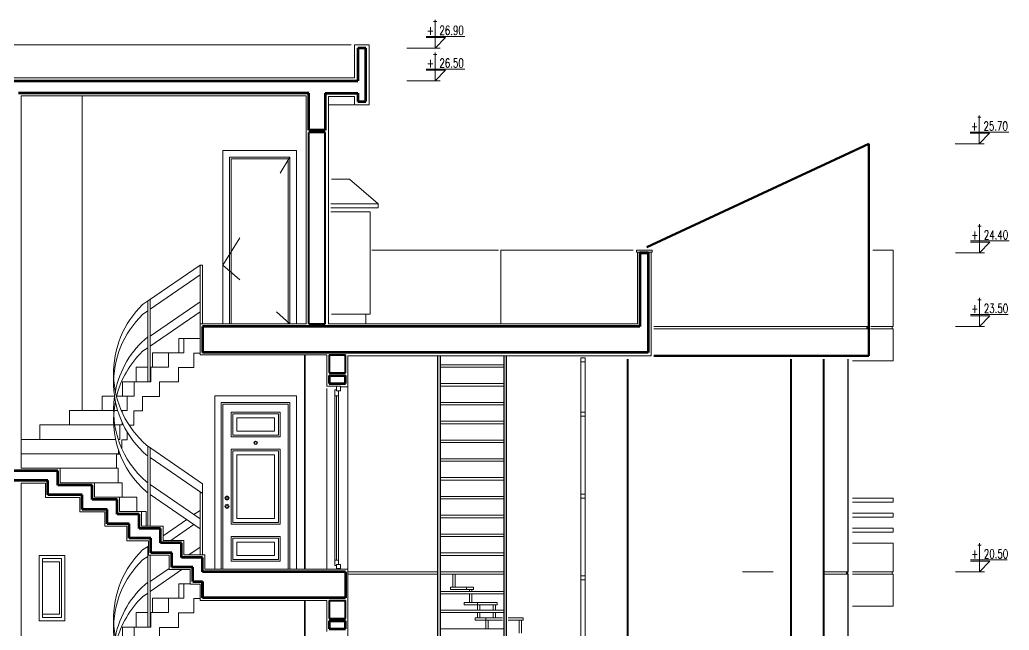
# Model space of a CAD drawing. Header units: millimetres. Extents: x 2016.56 to 2021.8, y 13721.83 to 13722.48.
# Drawn here: x 2019.0419 to 2019.2839, y 13722.3306 to 13722.4799 of the extents above; entities that cross this region are included whole.
import ezdxf

# ---------------------------------------------------------------- set-up
doc = ezdxf.new("R2010")
doc.units = ezdxf.units.MM
doc.linetypes.add('ACAD_ISO07W100', pattern=[3, 0, -3])
doc.layers.get('0').update_dxf_attribs({"lineweight": 20})
for name, color, linetype, lineweight in [('0.3', 150, 'Continuous', 30), ('0.5', 200, 'Continuous', 50), ('DUVAR', 4, 'Continuous', 40), ('kolon', 5, 'Continuous', 60), ('PENCERE', 3, 'Continuous', 13), ('SIVA', 7, 'Continuous', 20), ('TEXT', 7, 'Continuous', 20)]:
    doc.layers.add(name, color=color, linetype=linetype, lineweight=lineweight)
doc.styles.get("Standard").update_dxf_attribs({"font": 'txt.shx', "width": 0.7, "height": 11})

msp = doc.modelspace()

# ---------------------------------------------------------------- linework, layer by layer
for p, q in [((2019.029971023997, 13722.47373762157), (2019.122909729918, 13722.47373762157)), ((2019.057144089811, 13722.38434988593), (2019.057144089811, 13722.46133762157)), ((2019.123611023997, 13722.45913762157), (2019.117531023997, 13722.45913762157)), ((2019.091571023997, 13722.40553762157), (2019.091571023997, 13722.44793762157)), ((2019.091571023997, 13722.44793762157), (2019.109571023997, 13722.44793762157)), ((2019.093171023997, 13722.40553762157), (2019.093171023997, 13722.44633762157)), ((2019.093171023997, 13722.44633762157), (2019.107971023997, 13722.44633762157)), ((2019.107971023997, 13722.44633762157), (2019.107971023997, 13722.40553762157)), ((2019.109571023997, 13722.44793762157), (2019.109571023997, 13722.40553762157)), ((2019.118171023998, 13722.44093762157), (2019.122571023997, 13722.44093762157)), ((2019.129571023997, 13722.43493762157), (2019.122571023997, 13722.44093762157)), ((2019.117971023998, 13722.43493762157), (2019.129571023997, 13722.43493762157)), ((2019.129571023997, 13722.43393762157), (2019.117971023998, 13722.43393762157)), ((2019.129571023997, 13722.43393762157), (2019.129571023997, 13722.43493762157)), ((2019.127571023997, 13722.43293762157), (2019.117971023998, 13722.43293762157)), ((2019.127571023997, 13722.43293762157), (2019.127571023997, 13722.40793762157)), ((2019.128029106003, 13722.42353762157), (2019.158960825885, 13722.42353762157)), ((2019.159571023997, 13722.42353762157), (2019.191971023997, 13722.42353762157)), ((2019.159571023997, 13722.42353762157), (2019.159571023997, 13722.40553762157)), ((2019.255571023997, 13722.40493762157), (2019.255571023997, 13722.42353762157)), ((2019.127571023997, 13722.40793762157), (2019.118171023998, 13722.40793762157)), ((2019.126571023997, 13722.40793762157), (2019.126571023997, 13722.40553762157)), ((2019.196371023997, 13722.39773762157), (2019.196371023997, 13722.40887684665)), ((2019.111971023998, 13722.40553762157), (2019.085971023997, 13722.40553762157)), ((2019.085971023997, 13722.40553762157), (2019.085971023997, 13722.39793762157)), ((2019.192971023997, 13722.40553762157), (2019.117371023998, 13722.40553762157)), ((2019.196971023998, 13722.40493762157), (2019.249571023998, 13722.40493762157)), ((2019.196971023998, 13722.40433762157), (2019.249571023998, 13722.40433762157)), ((2019.255571023997, 13722.39653762157), (2019.255571023997, 13722.40433762157)), ((2019.116971023997, 13722.39793762157), (2019.085971023997, 13722.39793762157)), ((2019.144771023997, 13722.39553762157), (2019.160371023997, 13722.39553762157)), ((2019.179171023997, 13722.39727860414), (2019.180171023997, 13722.39727860414)), ((2019.179171023997, 13722.39727860414), (2019.179171023997, 13722.04553762157)), ((2019.179171023997, 13722.39627860414), (2019.180171023997, 13722.39627860414)), ((2019.180171023997, 13722.39727860414), (2019.180171023997, 13722.04553762157)), ((2019.144771023997, 13722.39493762157), (2019.160371023997, 13722.39493762157)), ((2019.144771023997, 13722.39093762157), (2019.160371023997, 13722.39093762157)), ((2019.144771023997, 13722.39033762157), (2019.160371023997, 13722.39033762157)), ((2019.089571023997, 13722.34553762157), (2019.089571023997, 13722.38793762157)), ((2019.089571023997, 13722.38793762157), (2019.109571023997, 13722.38793762157)), ((2019.109571023997, 13722.38793762157), (2019.109571023997, 13722.34553762157)), ((2019.091171023998, 13722.34553762157), (2019.091171023998, 13722.38633762157)), ((2019.091171023998, 13722.38633762157), (2019.107971023997, 13722.38633762157)), ((2019.107971023997, 13722.38633762157), (2019.107971023997, 13722.34553762157)), ((2019.144771023997, 13722.38633762157), (2019.160371023997, 13722.38633762157)), ((2019.144771023997, 13722.38573762157), (2019.160371023997, 13722.38573762157)), ((2019.179171023997, 13722.38393762157), (2019.180171023997, 13722.38393762157)), ((2019.144771023997, 13722.38173762157), (2019.160371023997, 13722.38173762157)), ((2019.144771023997, 13722.38113762157), (2019.160371023997, 13722.38113762157)), ((2019.179171023997, 13722.38293762157), (2019.180171023997, 13722.38293762157)), ((2019.144771023997, 13722.37713762157), (2019.160371023997, 13722.37713762157)), ((2019.144771023997, 13722.37653762157), (2019.160371023997, 13722.37653762157)), ((2019.144771023997, 13722.37253762157), (2019.160371023997, 13722.37253762157)), ((2019.144771023997, 13722.37193762157), (2019.160371023997, 13722.37193762157)), ((2019.144771023997, 13722.36793762157), (2019.160371023997, 13722.36793762157)), ((2019.144771023997, 13722.36733762157), (2019.160371023997, 13722.36733762157)), ((2019.179171023997, 13722.36393762157), (2019.180171023997, 13722.36393762157)), ((2019.144771023997, 13722.36333762157), (2019.160371023997, 13722.36333762157)), ((2019.144771023997, 13722.36273762157), (2019.160371023997, 13722.36273762157)), ((2019.179171023997, 13722.36293762157), (2019.180171023997, 13722.36293762157)), ((2019.144771023997, 13722.35873762157), (2019.160371023997, 13722.35873762157)), ((2019.144771023997, 13722.35813762157), (2019.160371023997, 13722.35813762157)), ((2019.144771023997, 13722.35413762157), (2019.160371023997, 13722.35413762157)), ((2019.144771023997, 13722.35353762157), (2019.160371023997, 13722.35353762157)), ((2019.144771023997, 13722.34953762157), (2019.160371023997, 13722.34953762157)), ((2019.046647185249, 13722.34893762157), (2019.046647185249, 13722.33293762157)), ((2019.046647185249, 13722.34893762157), (2019.052869724923, 13722.34893762157)), ((2019.047447185249, 13722.34813762157), (2019.047447185249, 13722.33373762157)), ((2019.047447185249, 13722.34813762157), (2019.052069724923, 13722.34813762157)), ((2019.051551447511, 13722.34733762157), (2019.047447185249, 13722.34733762157)), ((2019.051551447511, 13722.34733762157), (2019.051551447511, 13722.33453762157)), ((2019.052069724923, 13722.34813762157), (2019.052069724923, 13722.33373762157)), ((2019.052869724923, 13722.34893762157), (2019.052869724923, 13722.33293762157)), ((2019.144771023997, 13722.34893762157), (2019.160371023997, 13722.34893762157)), ((2019.122171023997, 13722.34553762157), (2019.087171023997, 13722.34553762157)), ((2019.122171023997, 13722.34493762157), (2019.144171023997, 13722.34493762157)), ((2019.122171023997, 13722.34493762157), (2019.144171023997, 13722.34493762157)), ((2019.122171023997, 13722.34433762157), (2019.144171023997, 13722.34433762157)), ((2019.122171023997, 13722.34433762157), (2019.144171023997, 13722.34433762157)), ((2019.144771023997, 13722.34493762157), (2019.160371023997, 13722.34493762157)), ((2019.144771023997, 13722.34493762157), (2019.160371023997, 13722.34493762157)), ((2019.144771023997, 13722.34433762157), (2019.160371023997, 13722.34433762157)), ((2019.144771023997, 13722.34433762157), (2019.160371023997, 13722.34433762157)), ((2019.147814681598, 13722.34433762157), (2019.147814681598, 13722.34118762157)), ((2019.148414681597, 13722.34433762157), (2019.148414681597, 13722.34118762157)), ((2019.085971023997, 13722.33793762157), (2019.085971023997, 13722.34192635833)), ((2019.085971023997, 13722.34192635833), (2019.085971023997, 13722.33793762157)), ((2019.179171023997, 13722.34393762157), (2019.180171023997, 13722.34393762157)), ((2019.179171023997, 13722.34293762157), (2019.180171023997, 13722.34293762157)), ((2019.144771023997, 13722.34013762157), (2019.160371023997, 13722.34013762157)), ((2019.144771023997, 13722.33953762157), (2019.160371023997, 13722.33953762157)), ((2019.147214681597, 13722.34118762157), (2019.151202645101, 13722.34118762157)), ((2019.147214681597, 13722.34058762157), (2019.147214681597, 13722.34118762157)), ((2019.151202645101, 13722.34058762157), (2019.147214681597, 13722.34058762157)), ((2019.151202645101, 13722.34118762157), (2019.152898538004, 13722.34118762157)), ((2019.151202645101, 13722.34058762157), (2019.151202645101, 13722.34118762157)), ((2019.151202645101, 13722.34118762157), (2019.151202645101, 13722.34058762157)), ((2019.152898538004, 13722.34058762157), (2019.151202645101, 13722.34058762157)), ((2019.151898538004, 13722.34058762157), (2019.151898538004, 13722.34013762157)), ((2019.151898538004, 13722.33953762157), (2019.151898538004, 13722.33743762157)), ((2019.152498538004, 13722.34058762157), (2019.152498538004, 13722.34013762157)), ((2019.152498538004, 13722.33953762157), (2019.152498538004, 13722.33743762157)), ((2019.152898538004, 13722.34118762157), (2019.152898538004, 13722.34058762157)), ((2019.152898538004, 13722.34013762157), (2019.160371023997, 13722.34013762157)), ((2019.152898538004, 13722.33953762157), (2019.160371023997, 13722.33953762157)), ((2019.116971023997, 13722.33793762157), (2019.085971023997, 13722.33793762157)), ((2019.150602645101, 13722.33743762157), (2019.153856557354, 13722.33743762157)), ((2019.150602645101, 13722.33683762157), (2019.150602645101, 13722.33743762157)), ((2019.153856557354, 13722.33743762157), (2019.158681902074, 13722.33743762157)), ((2019.153856557354, 13722.33743762157), (2019.153856557354, 13722.33683762157)), ((2019.158681902074, 13722.33743762157), (2019.158681902074, 13722.33683762157)), ((2019.144771023997, 13722.33553762157), (2019.160371023997, 13722.33553762157)), ((2019.144771023997, 13722.33493762157), (2019.160371023997, 13722.33493762157)), ((2019.153856557354, 13722.33683762157), (2019.150602645101, 13722.33683762157)), ((2019.158681902074, 13722.33683762157), (2019.153856557354, 13722.33683762157)), ((2019.153856557354, 13722.33683762157), (2019.153856557354, 13722.33553762157)), ((2019.153856557354, 13722.33493762157), (2019.153856557354, 13722.33368762157)), ((2019.154456557354, 13722.33683762157), (2019.154456557354, 13722.33553762157)), ((2019.154456557354, 13722.33493762157), (2019.154456557354, 13722.33368762157)), ((2019.157681902074, 13722.33683762157), (2019.157681902074, 13722.33553762157)), ((2019.157681902074, 13722.33493762157), (2019.157681902074, 13722.33368762157)), ((2019.158281902074, 13722.33683762157), (2019.158281902074, 13722.33553762157)), ((2019.158281902074, 13722.33493762157), (2019.158281902074, 13722.33368762157)), ((2019.052869724923, 13722.33293762157), (2019.046647185249, 13722.33293762157)), ((2019.051551447511, 13722.33453762157), (2019.047447185249, 13722.33453762157)), ((2019.052069724923, 13722.33373762157), (2019.047447185249, 13722.33373762157)), ((2019.153256557355, 13722.33368762157), (2019.155904423384, 13722.33368762157)), ((2019.153256557355, 13722.33308762157), (2019.153256557355, 13722.33368762157)), ((2019.155904423384, 13722.33308762157), (2019.153256557355, 13722.33308762157)), ((2019.155904423384, 13722.33368762157), (2019.159971023998, 13722.33368762157)), ((2019.155904423384, 13722.33368762157), (2019.155904423384, 13722.33308762157)), ((2019.155904423384, 13722.33308762157), (2019.155904423384, 13722.33093762157)), ((2019.159971023998, 13722.33308762157), (2019.155904423384, 13722.33308762157)), ((2019.156504423384, 13722.33308762157), (2019.156504423384, 13722.33093762157)), ((2019.161371023997, 13722.33368762157), (2019.165042801649, 13722.33368762157)), ((2019.165042801649, 13722.33308762157), (2019.161371023997, 13722.33308762157)), ((2019.164042801649, 13722.33308762157), (2019.164042801649, 13722.32993762157)), ((2019.164642801649, 13722.33308762157), (2019.164642801649, 13722.32993762157)), ((2019.165042801649, 13722.33368762157), (2019.165042801649, 13722.33308762157)), ((2019.144771023997, 13722.33093762157), (2019.160371023997, 13722.33093762157))]:
    msp.add_line(p, q)
at = {"linetype": 'ACAD_ISO07W100', "ltscale": 0.5}
for p, q in [((2019.107971023997, 13722.44633762157), (2019.105540552266, 13722.44242526402)), ((2019.095696198554, 13722.42657869768), (2019.091571023997, 13722.41993835803)), ((2019.091571023997, 13722.41993835803), (2019.095736168992, 13722.41628097051)), ((2019.104646200247, 13722.40845712831), (2019.107971023997, 13722.40553762157))]:
    msp.add_line(p, q, dxfattribs=at)
at = {"layer": '0.3'}
for p, q in [((2019.111571023997, 13722.39793762157), (2019.111571023997, 13722.34553762157)), ((2019.111571023997, 13722.39793762157), (2019.111571023997, 13722.34553762157)), ((2019.111571023997, 13722.34553762157), (2019.111571023997, 13722.39793762157)), ((2019.111571023997, 13722.34553762157), (2019.111571023997, 13722.39793762157)), ((2019.144171023997, 13722.34493762157), (2019.144171023997, 13722.39773762157)), ((2019.144771023997, 13722.34493762157), (2019.144771023997, 13722.39773762157)), ((2019.160371023997, 13722.34493762157), (2019.160371023997, 13722.39773762157)), ((2019.160971023997, 13722.34493762157), (2019.160971023997, 13722.39773762157)), ((2019.244571023997, 13722.34493762157), (2019.244571023997, 13722.39693847471)), ((2019.144171023997, 13722.28868762157), (2019.144171023997, 13722.34493762157)), ((2019.144771023997, 13722.28868762157), (2019.144771023997, 13722.34493762157)), ((2019.160371023997, 13722.30743762157), (2019.160371023997, 13722.34493762157)), ((2019.160971023997, 13722.30743762157), (2019.160971023997, 13722.34493762157)), ((2019.244571023997, 13722.28493762157), (2019.244571023997, 13722.34433762157)), ((2019.111571023997, 13722.33793762157), (2019.111571023997, 13722.28553762157)), ((2019.111571023997, 13722.28553762157), (2019.111571023997, 13722.33793762157))]:
    msp.add_line(p, q, dxfattribs=at)
at = {"layer": '0.5'}
for p, q in [((2019.249571023998, 13722.44953762157), (2019.195294100921, 13722.42433762157)), ((2019.249571023998, 13722.44953762157), (2019.249571023998, 13722.39773762157)), ((2019.249271023997, 13722.40493762157), (2019.249271023997, 13722.40433762157)), ((2019.196971023998, 13722.39773762157), (2019.249571023998, 13722.39773762157)), ((2019.244271023997, 13722.34493762157), (2019.244271023997, 13722.34433762157))]:
    msp.add_line(p, q, dxfattribs=at)
at = {"layer": 'DUVAR'}
for p, q in [((2019.116571023997, 13722.45233762157), (2019.112571023997, 13722.45233762157)), ((2019.112571023997, 13722.40553762157), (2019.112571023997, 13722.45233762157)), ((2019.116571023997, 13722.40553762157), (2019.116571023997, 13722.45233762157)), ((2019.112571023997, 13722.40553762157), (2019.116571023997, 13722.40553762157)), ((2019.117571023997, 13722.39793762157), (2019.121571023997, 13722.39793762157)), ((2019.117571023997, 13722.39793762157), (2019.117571023997, 13722.39353762157)), ((2019.121571023997, 13722.39353762157), (2019.121571023997, 13722.39793762157)), ((2019.190571023997, 13722.39693847471), (2019.190571023997, 13722.04553762157)), ((2019.230571023998, 13722.05463440659), (2019.230571023998, 13722.39693847471)), ((2019.238571023997, 13722.05933943538), (2019.238571023997, 13722.39693847471)), ((2019.117571023997, 13722.39353762157), (2019.121571023997, 13722.39353762157)), ((2019.117571023997, 13722.33793762157), (2019.117571023997, 13722.33353762157)), ((2019.117571023997, 13722.33793762157), (2019.121571023997, 13722.33793762157)), ((2019.121571023997, 13722.33353762157), (2019.121571023997, 13722.33793762157)), ((2019.117571023997, 13722.33353762157), (2019.121571023997, 13722.33353762157))]:
    msp.add_line(p, q, dxfattribs=at)
at = {"layer": 'kolon'}
for p, q in [((2019.124571023997, 13722.47293762157), (2019.124571023997, 13722.46493762157)), ((2019.126571023997, 13722.47293762157), (2019.124571023997, 13722.47293762157)), ((2019.126571023997, 13722.45993762157), (2019.126571023997, 13722.47293762157)), ((2019.028571023998, 13722.46493762157), (2019.124571023997, 13722.46493762157)), ((2019.112571023997, 13722.46193762157), (2019.041571023997, 13722.46193762157)), ((2019.112571023997, 13722.45293762157), (2019.112571023997, 13722.46193762157)), ((2019.116571023997, 13722.46193762157), (2019.124571023997, 13722.46193762157)), ((2019.116571023997, 13722.46193762157), (2019.116571023997, 13722.45293762157)), ((2019.124571023997, 13722.46193762157), (2019.124571023997, 13722.45993762157)), ((2019.124571023997, 13722.45993762157), (2019.126571023997, 13722.45993762157)), ((2019.116571023997, 13722.45293762157), (2019.112571023997, 13722.45293762157)), ((2019.193571023997, 13722.42293762157), (2019.193571023997, 13722.40493762157)), ((2019.193571023997, 13722.42293762157), (2019.195571023997, 13722.42293762157)), ((2019.193571023997, 13722.42293762157), (2019.195571023997, 13722.42293762157)), ((2019.195571023997, 13722.42293762157), (2019.193571023997, 13722.42293762157)), ((2019.195571023997, 13722.42293762157), (2019.193571023997, 13722.42293762157)), ((2019.195571023997, 13722.42293762157), (2019.195571023997, 13722.39853762157)), ((2019.086571023998, 13722.40493762157), (2019.086571023998, 13722.39853762157)), ((2019.193571023997, 13722.40493762157), (2019.086571023998, 13722.40493762157)), ((2019.195571023997, 13722.39853762157), (2019.086571023998, 13722.39853762157)), ((2019.117571023997, 13722.39293762157), (2019.117571023997, 13722.39093762157)), ((2019.117571023997, 13722.39293762157), (2019.121571023997, 13722.39293762157)), ((2019.121571023997, 13722.39093762157), (2019.121571023997, 13722.39293762157)), ((2019.117571023997, 13722.39093762157), (2019.121571023997, 13722.39093762157)), ((2019.051168205772, 13722.36963223953), (2019.036571023997, 13722.36963223953)), ((2019.051168205772, 13722.36610282793), (2019.051168205772, 13722.36963223953)), ((2019.048768205772, 13722.36723223953), (2019.036571023997, 13722.36723223953)), ((2019.048768205772, 13722.36370282793), (2019.048768205772, 13722.36723223953)), ((2019.059538996099, 13722.36610282793), (2019.051168205772, 13722.36610282793)), ((2019.059538996099, 13722.36257341633), (2019.059538996099, 13722.36610282793)), ((2019.057138996099, 13722.36370282793), (2019.048768205772, 13722.36370282793)), ((2019.057138996099, 13722.36017341633), (2019.057138996099, 13722.36370282793)), ((2019.065676802504, 13722.36257341633), (2019.059538996099, 13722.36257341633)), ((2019.065676802504, 13722.35904400473), (2019.065676802504, 13722.36257341633)), ((2019.063276802503, 13722.36017341633), (2019.057138996099, 13722.36017341633)), ((2019.063276802503, 13722.35664400473), (2019.063276802503, 13722.36017341633)), ((2019.071066078782, 13722.35904400473), (2019.065676802504, 13722.35904400473)), ((2019.071066078782, 13722.35551459313), (2019.071066078782, 13722.35904400473)), ((2019.068666078782, 13722.35664400473), (2019.063276802503, 13722.35664400473)), ((2019.068666078782, 13722.35311459313), (2019.068666078782, 13722.35664400473)), ((2019.076323236498, 13722.35551459313), (2019.071066078782, 13722.35551459313)), ((2019.076323236498, 13722.35198518153), (2019.076323236498, 13722.35551459313)), ((2019.073923236497, 13722.35311459313), (2019.068666078782, 13722.35311459313)), ((2019.073923236497, 13722.34958518153), (2019.073923236497, 13722.35311459313)), ((2019.081447130247, 13722.35198518153), (2019.076323236498, 13722.35198518153)), ((2019.081447130247, 13722.34845576993), (2019.081447130247, 13722.35198518153)), ((2019.079047130248, 13722.34958518153), (2019.073923236497, 13722.34958518153)), ((2019.079047130248, 13722.34605576993), (2019.079047130248, 13722.34958518153)), ((2019.086571023998, 13722.34845576993), (2019.081447130247, 13722.34845576993)), ((2019.086571023998, 13722.34492635833), (2019.086571023998, 13722.34845576993)), ((2019.084171023997, 13722.34605576993), (2019.079047130248, 13722.34605576993)), ((2019.084171023997, 13722.34252635833), (2019.084171023997, 13722.34605576993)), ((2019.084171023997, 13722.34252635833), (2019.084171023997, 13722.34605576993)), ((2019.121571023997, 13722.34493762157), (2019.086571023998, 13722.34493762157)), ((2019.121571023997, 13722.34493762157), (2019.121571023997, 13722.33853762157)), ((2019.084171023997, 13722.34252635833), (2019.086571023998, 13722.34252635833)), ((2019.086571023998, 13722.33853762157), (2019.086571023998, 13722.34252635833)), ((2019.086571023998, 13722.33852635833), (2019.086571023998, 13722.34252635833)), ((2019.086571023998, 13722.34252635833), (2019.086571023998, 13722.33853762157)), ((2019.121571023997, 13722.33853762157), (2019.086571023998, 13722.33853762157)), ((2019.117571023997, 13722.33293762157), (2019.121571023997, 13722.33293762157)), ((2019.117571023997, 13722.33293762157), (2019.117571023997, 13722.33093762157)), ((2019.121571023997, 13722.33093762157), (2019.121571023997, 13722.33293762157)), ((2019.117571023997, 13722.33093762157), (2019.121571023997, 13722.33093762157))]:
    msp.add_line(p, q, dxfattribs=at)
at = {"layer": 'PENCERE'}
for p, q in [((2019.093571023997, 13722.40553762157), (2019.093571023997, 13722.44593762157)), ((2019.093571023997, 13722.44593762157), (2019.107571023997, 13722.44593762157)), ((2019.107571023997, 13722.44593762157), (2019.107571023997, 13722.40553762157)), ((2019.255571023997, 13722.40493762157), (2019.250071253428, 13722.40493762157)), ((2019.255571023997, 13722.40433762157), (2019.250042691599, 13722.40433762157)), ((2019.119318611591, 13722.39013762157), (2019.119318611591, 13722.39033762157)), ((2019.119318611591, 13722.39033762157), (2019.120318611591, 13722.39033762157)), ((2019.120318611591, 13722.39033762157), (2019.120318611591, 13722.39013762157)), ((2019.119118611591, 13722.38943762157), (2019.118918611591, 13722.38943762157)), ((2019.118918611591, 13722.38943762157), (2019.118918611591, 13722.34643762157)), ((2019.119818611591, 13722.38793762157), (2019.118918611591, 13722.38793762157)), ((2019.119318611591, 13722.38943762157), (2019.119118611591, 13722.38943762157)), ((2019.119318611591, 13722.38913762157), (2019.119318611591, 13722.39013762157)), ((2019.120318611591, 13722.38913762157), (2019.119318611591, 13722.38913762157)), ((2019.119318611591, 13722.38793762157), (2019.119318611591, 13722.34773762157)), ((2019.119818611591, 13722.38913762157), (2019.119818611591, 13722.34673762157)), ((2019.120318611591, 13722.39013762157), (2019.120318611591, 13722.38913762157)), ((2019.091571023997, 13722.34553762157), (2019.091571023997, 13722.38593762157)), ((2019.091571023997, 13722.38593762157), (2019.107571023997, 13722.38593762157)), ((2019.107571023997, 13722.38593762157), (2019.107571023997, 13722.34553762157)), ((2019.093571023997, 13722.38393762157), (2019.105571023998, 13722.38393762157)), ((2019.093571023997, 13722.37793762157), (2019.093571023997, 13722.38393762157)), ((2019.093971023997, 13722.38353762157), (2019.105171023997, 13722.38353762157)), ((2019.093971023997, 13722.37833762157), (2019.093971023997, 13722.38353762157)), ((2019.105171023997, 13722.38353762157), (2019.105171023997, 13722.37833762157)), ((2019.105571023998, 13722.38393762157), (2019.105571023998, 13722.37793762157)), ((2019.094971023997, 13722.38253762157), (2019.104171023997, 13722.38253762157)), ((2019.094971023997, 13722.37933762157), (2019.094971023997, 13722.38253762157)), ((2019.104171023997, 13722.38253762157), (2019.104171023997, 13722.37933762157)), ((2019.105171023997, 13722.37833762157), (2019.093971023997, 13722.37833762157)), ((2019.104171023997, 13722.37933762157), (2019.094971023997, 13722.37933762157)), ((2019.105571023998, 13722.37793762157), (2019.093571023997, 13722.37793762157)), ((2019.093571023997, 13722.37493762157), (2019.105571023998, 13722.37493762157)), ((2019.093571023997, 13722.35653762157), (2019.093571023997, 13722.37493762157)), ((2019.093971023997, 13722.37453762157), (2019.105171023997, 13722.37453762157)), ((2019.093971023997, 13722.35693762157), (2019.093971023997, 13722.37453762157)), ((2019.094971023997, 13722.37353762157), (2019.104171023997, 13722.37353762157)), ((2019.094971023997, 13722.35793762157), (2019.094971023997, 13722.37353762157)), ((2019.104171023997, 13722.37353762157), (2019.104171023997, 13722.35793762157)), ((2019.105171023997, 13722.37453762157), (2019.105171023997, 13722.35693762157)), ((2019.105571023998, 13722.37493762157), (2019.105571023998, 13722.35653762157)), ((2019.245571023997, 13722.36293762157), (2019.255571023997, 13722.36293762157)), ((2019.245571023997, 13722.36193762157), (2019.255571023997, 13722.36193762157)), ((2019.255571023997, 13722.36193762157), (2019.255571023997, 13722.36293762157)), ((2019.255571023997, 13722.36193762157), (2019.255571023997, 13722.36293762157)), ((2019.245571023997, 13722.35927082157), (2019.255571023997, 13722.35927082157)), ((2019.255571023997, 13722.35827082157), (2019.255571023997, 13722.35927082157)), ((2019.255571023997, 13722.35827082157), (2019.255571023997, 13722.35927082157)), ((2019.105571023998, 13722.35653762157), (2019.093571023997, 13722.35653762157)), ((2019.105171023997, 13722.35693762157), (2019.093971023997, 13722.35693762157)), ((2019.104171023997, 13722.35793762157), (2019.094971023997, 13722.35793762157)), ((2019.245571023997, 13722.35827082157), (2019.255571023997, 13722.35827082157)), ((2019.245571023997, 13722.35560422157), (2019.255571023997, 13722.35560422157)), ((2019.245571023997, 13722.35460422157), (2019.255571023997, 13722.35460422157)), ((2019.255571023997, 13722.35460422157), (2019.255571023997, 13722.35560422157)), ((2019.255571023997, 13722.35460422157), (2019.255571023997, 13722.35560422157)), ((2019.105571023998, 13722.35353762157), (2019.093571023997, 13722.35353762157)), ((2019.093571023997, 13722.35353762157), (2019.093571023997, 13722.34753762157)), ((2019.105171023997, 13722.35313762157), (2019.093971023997, 13722.35313762157)), ((2019.093971023997, 13722.35313762157), (2019.093971023997, 13722.34793762157)), ((2019.104171023997, 13722.35213762157), (2019.094971023997, 13722.35213762157)), ((2019.094971023997, 13722.35213762157), (2019.094971023997, 13722.34893762157)), ((2019.104171023997, 13722.34893762157), (2019.104171023997, 13722.35213762157)), ((2019.105171023997, 13722.34793762157), (2019.105171023997, 13722.35313762157)), ((2019.105571023998, 13722.34753762157), (2019.105571023998, 13722.35353762157)), ((2019.093571023997, 13722.34753762157), (2019.105571023998, 13722.34753762157)), ((2019.093971023997, 13722.34793762157), (2019.105171023997, 13722.34793762157)), ((2019.094971023997, 13722.34893762157), (2019.104171023997, 13722.34893762157)), ((2019.119818611591, 13722.34773762157), (2019.118918611591, 13722.34773762157)), ((2019.120318611591, 13722.34673762157), (2019.119318611591, 13722.34673762157)), ((2019.119318611591, 13722.34673762157), (2019.119318611591, 13722.34573762157)), ((2019.120318611591, 13722.34573762157), (2019.120318611591, 13722.34673762157)), ((2019.119318611591, 13722.34643762157), (2019.118918611591, 13722.34643762157)), ((2019.120118611591, 13722.34573762157), (2019.119318611591, 13722.34573762157)), ((2019.119318611591, 13722.34573762157), (2019.119318611591, 13722.34553762157)), ((2019.120318611591, 13722.34573762157), (2019.120118611591, 13722.34573762157)), ((2019.120318611591, 13722.34573762157), (2019.120318611591, 13722.34553762157)), ((2019.244571023997, 13722.34493762157), (2019.238769691778, 13722.34493762157)), ((2019.244571023997, 13722.34433762157), (2019.23878621515, 13722.34433762157)), ((2019.255571023997, 13722.34493762157), (2019.245571023997, 13722.34493762157)), ((2019.255571023997, 13722.34433762157), (2019.245571023997, 13722.34433762157))]:
    msp.add_line(p, q, dxfattribs=at)
at = {"layer": 'PENCERE', "linetype": 'ACAD_ISO07W100'}
msp.add_line((2019.218726581437, 13722.34493762157), (2019.226189414944, 13722.34493762157), dxfattribs=at)
msp.add_line((2019.218726581437, 13722.34493762157), (2019.226189414944, 13722.34493762157), dxfattribs=at)
at = {"layer": 'PENCERE'}
for centre, radius in [((2019.099571023997, 13722.37643762157), 0.00042), ((2019.099571023997, 13722.37643762157), 0.00028), ((2019.092571023997, 13722.36293762157), 0.0005), ((2019.092571023997, 13722.36093762157), 0.0005), ((2019.092571023997, 13722.36293762157), 0.0003), ((2019.092571023997, 13722.36093762157), 0.0003)]:
    msp.add_circle(centre, radius, dxfattribs=at)
at = {"layer": 'SIVA'}
for p, q in [((2019.123771023997, 13722.47373762157), (2019.123771023997, 13722.46573762157)), ((2019.127371023997, 13722.47373762157), (2019.123771023997, 13722.47373762157)), ((2019.127371023997, 13722.45913762157), (2019.127371023997, 13722.47373762157)), ((2019.029371023998, 13722.46573762157), (2019.123771023997, 13722.46573762157)), ((2019.042171023998, 13722.40553762157), (2019.042171023998, 13722.46133762157)), ((2019.111971023998, 13722.46133762157), (2019.042171023998, 13722.46133762157)), ((2019.111971023998, 13722.40553762157), (2019.111971023998, 13722.46133762157)), ((2019.117371023998, 13722.46113762157), (2019.123771023997, 13722.46113762157)), ((2019.117371023998, 13722.40553762157), (2019.117371023998, 13722.46113762157)), ((2019.123771023997, 13722.46113762157), (2019.123771023997, 13722.45913762157)), ((2019.123771023997, 13722.45913762157), (2019.127371023997, 13722.45913762157)), ((2019.042171023998, 13722.37023223953), (2019.042171023998, 13722.42663223953)), ((2019.192771023997, 13722.42353762157), (2019.196571023997, 13722.42353762157)), ((2019.192771023997, 13722.42303762157), (2019.192771023997, 13722.42353762157)), ((2019.196571023997, 13722.42303762157), (2019.192771023997, 13722.42303762157)), ((2019.192971023997, 13722.42303762157), (2019.192971023997, 13722.40553762157)), ((2019.196371023997, 13722.39773762157), (2019.196371023997, 13722.42303762157)), ((2019.196571023997, 13722.42353762157), (2019.196571023997, 13722.42313762157)), ((2019.196571023997, 13722.42313762157), (2019.196571023997, 13722.42303762157)), ((2019.042171023998, 13722.37023223953), (2019.042171023998, 13722.41964982303)), ((2019.085971023997, 13722.41993835803), (2019.073323236497, 13722.41122638037)), ((2019.085971023997, 13722.41993835803), (2019.086571023998, 13722.41993835803)), ((2019.085971023997, 13722.41993835803), (2019.085971023997, 13722.40553762157)), ((2019.086571023998, 13722.40553762157), (2019.086571023998, 13722.41993835803)), ((2019.085971023997, 13722.41750980684), (2019.07378067669, 13722.40911292055)), ((2019.073323236497, 13722.41122638037), (2019.071917220598, 13722.41025789642)), ((2019.07318067669, 13722.41112818312), (2019.07318067669, 13722.39140870913)), ((2019.07378067669, 13722.39140870913), (2019.07378067669, 13722.41154147174)), ((2019.085971023997, 13722.41093835803), (2019.07378067669, 13722.40254147174)), ((2019.07318067669, 13722.40869963193), (2019.071917220598, 13722.40782934523)), ((2019.085971023997, 13722.40850980684), (2019.07378067669, 13722.40011292055)), ((2019.042171023998, 13722.40553762157), (2019.042171023998, 13722.40553762157)), ((2019.111971023998, 13722.40553762157), (2019.111971023998, 13722.40553762157)), ((2019.085971023997, 13722.40199694393), (2019.080821596398, 13722.40199694393)), ((2019.080821596398, 13722.40199694393), (2019.080821596398, 13722.39846753233)), ((2019.082032929007, 13722.39846753233), (2019.082032929007, 13722.40199694393)), ((2019.07318067669, 13722.39969963193), (2019.071917220598, 13722.39882934523)), ((2019.080821596398, 13722.39846753233), (2019.074376963715, 13722.39846753233)), ((2019.074376963715, 13722.39846753233), (2019.074376963715, 13722.39493812073)), ((2019.078226628842, 13722.39493812073), (2019.078226628842, 13722.39846753233)), ((2019.080821596398, 13722.39846753233), (2019.082032929007, 13722.39846753233)), ((2019.084447130247, 13722.39839694393), (2019.084447130247, 13722.39486753233)), ((2019.085971023997, 13722.39839694393), (2019.084447130247, 13722.39839694393)), ((2019.116971023997, 13722.39793762157), (2019.116971023997, 13722.39033762157)), ((2019.196371023997, 13722.39773762157), (2019.122171023997, 13722.39773762157)), ((2019.122171023997, 13722.39773762157), (2019.122171023997, 13722.39013762157)), ((2019.196371023997, 13722.39773762157), (2019.196371023997, 13722.39773762157)), ((2019.070382728283, 13722.39493812073), (2019.07318067669, 13722.39493812073)), ((2019.070382728283, 13722.39140870913), (2019.070382728283, 13722.39493812073)), ((2019.074376963715, 13722.39493812073), (2019.07378067669, 13722.39493812073)), ((2019.073951860198, 13722.39493812073), (2019.073951860198, 13722.39140870913)), ((2019.074376963715, 13722.39493812073), (2019.078226628842, 13722.39493812073)), ((2019.084447130247, 13722.39486753233), (2019.08068850081, 13722.39486753233)), ((2019.08068850081, 13722.39486753233), (2019.08068850081, 13722.39133812073)), ((2019.069877961059, 13722.39140870913), (2019.067026965847, 13722.39140870913)), ((2019.067026965847, 13722.38787929753), (2019.067026965847, 13722.39140870913)), ((2019.073951860198, 13722.39140870913), (2019.069877961059, 13722.39140870913)), ((2019.069877961059, 13722.39140870913), (2019.069877961059, 13722.38787929753)), ((2019.08068850081, 13722.39133812073), (2019.076012476726, 13722.39133812073)), ((2019.076012476726, 13722.39133812073), (2019.076012476726, 13722.38780870913)), ((2019.116971023997, 13722.39033762157), (2019.119318611591, 13722.39033762157)), ((2019.065038284463, 13722.38787929753), (2019.062045379409, 13722.38787929753)), ((2019.062045379409, 13722.38434988593), (2019.062045379409, 13722.38787929753)), ((2019.068126307503, 13722.38787929753), (2019.065509087281, 13722.38787929753)), ((2019.068126307503, 13722.38787929753), (2019.068126307503, 13722.38434988593)), ((2019.069877961059, 13722.38787929753), (2019.068126307503, 13722.38787929753)), ((2019.116971023997, 13722.38973762157), (2019.116971023997, 13722.34553762157)), ((2019.122171023997, 13722.39013762157), (2019.120318611591, 13722.39013762157)), ((2019.122171023997, 13722.39013762157), (2019.122171023997, 13722.34553762157)), ((2019.122171023997, 13722.38973762157), (2019.122171023997, 13722.34553762157)), ((2019.076012476726, 13722.38780870913), (2019.071928153197, 13722.38780870913)), ((2019.071928153197, 13722.38780870913), (2019.071928153197, 13722.38427929753)), ((2019.054019270979, 13722.38082047433), (2019.054019270979, 13722.38434988593)), ((2019.064816497052, 13722.38434988593), (2019.054019270979, 13722.38434988593)), ((2019.065812774411, 13722.38434988593), (2019.064925878472, 13722.38434988593)), ((2019.066934704631, 13722.38434988593), (2019.066697158341, 13722.38434988593)), ((2019.068126307503, 13722.38434988593), (2019.066934704631, 13722.38434988593)), ((2019.066934704631, 13722.38434988593), (2019.066934704631, 13722.38381415656)), ((2019.071928153197, 13722.38427929753), (2019.069747612089, 13722.38427929753)), ((2019.069747612089, 13722.38427929753), (2019.069747612089, 13722.38074988593)), ((2019.046748047911, 13722.37729106273), (2019.046748047911, 13722.38082047433)), ((2019.046748047911, 13722.38082047433), (2019.064850504061, 13722.38082047433)), ((2019.065111404195, 13722.38082047433), (2019.066934704631, 13722.38082047433)), ((2019.066369569462, 13722.37729106273), (2019.066369569462, 13722.38082047433)), ((2019.066934704631, 13722.38138560537), (2019.066934704631, 13722.38082047433)), ((2019.066934704631, 13722.38082047433), (2019.066934704631, 13722.38082047433)), ((2019.069747612089, 13722.38074988593), (2019.068629561051, 13722.38074988593)), ((2019.069747612089, 13722.38074988593), (2019.068629561051, 13722.38074988593)), ((2019.068173213001, 13722.37904582025), (2019.068173213001, 13722.37722047433)), ((2019.042171023998, 13722.37729106273), (2019.065315768603, 13722.37729106273)), ((2019.065966034554, 13722.37729106273), (2019.066369569462, 13722.37729106273)), ((2019.06598254163, 13722.37724070878), (2019.06598254163, 13722.37729106273)), ((2019.068173213001, 13722.37722047433), (2019.066811055324, 13722.37722047433)), ((2019.066811055324, 13722.37722047433), (2019.066811055324, 13722.37508847225)), ((2019.086571023998, 13722.36646776963), (2019.072881054992, 13722.37589761689)), ((2019.042171023998, 13722.37376165113), (2019.06598254163, 13722.37376165113)), ((2019.065571023997, 13722.37023223953), (2019.065571023997, 13722.37376165113)), ((2019.066383526171, 13722.37369106273), (2019.06567081343, 13722.37369106273)), ((2019.06598254163, 13722.37376165113), (2019.06598254163, 13722.37481215758)), ((2019.07318067669, 13722.37326268197), (2019.072881054992, 13722.3734690657)), ((2019.07318067669, 13722.37569123316), (2019.07318067669, 13722.35611459313)), ((2019.07378067669, 13722.35611459313), (2019.07378067669, 13722.37527794454)), ((2019.086571023998, 13722.36403921844), (2019.07378067669, 13722.37284939335)), ((2019.051768205773, 13722.37023223953), (2019.042171023998, 13722.37023223953)), ((2019.051768205773, 13722.37023223953), (2019.065933396495, 13722.37023223953)), ((2019.051768205773, 13722.36670282793), (2019.051768205773, 13722.37023223953)), ((2019.065933396495, 13722.36670282793), (2019.065933396495, 13722.37023223953)), ((2019.042171023998, 13722.31023223953), (2019.042171023998, 13722.36663223953)), ((2019.048168205773, 13722.36663223953), (2019.042171023998, 13722.36663223953)), ((2019.048168205773, 13722.36310282793), (2019.048168205773, 13722.36663223953)), ((2019.060138996099, 13722.36670282793), (2019.051768205773, 13722.36670282793)), ((2019.060138996099, 13722.36670282793), (2019.066934704631, 13722.36670282793)), ((2019.060138996099, 13722.36317341633), (2019.060138996099, 13722.36670282793)), ((2019.066934704631, 13722.36317341633), (2019.066934704631, 13722.36670282793)), ((2019.07318067669, 13722.36669123316), (2019.072881054992, 13722.36689761689)), ((2019.085971023997, 13722.35788105825), (2019.07378067669, 13722.36627794454)), ((2019.086571023998, 13722.34905576993), (2019.086571023998, 13722.36646776963)), ((2019.07318067669, 13722.36426268197), (2019.072881054992, 13722.3644690657)), ((2019.085971023997, 13722.35545250706), (2019.07378067669, 13722.36384939335)), ((2019.085971023997, 13722.36445250706), (2019.085971023997, 13722.34905576993)), ((2019.056538996099, 13722.36310282793), (2019.048168205773, 13722.36310282793)), ((2019.056538996099, 13722.35957341633), (2019.056538996099, 13722.36310282793)), ((2019.066276802503, 13722.36317341633), (2019.060138996099, 13722.36317341633)), ((2019.066276802503, 13722.36317341633), (2019.070477961059, 13722.36317341633)), ((2019.066276802503, 13722.35964400473), (2019.066276802503, 13722.36317341633)), ((2019.070477961059, 13722.35964400473), (2019.070477961059, 13722.36317341633)), ((2019.062676802504, 13722.35957341633), (2019.056538996099, 13722.35957341633)), ((2019.062676802504, 13722.35604400473), (2019.062676802504, 13722.35957341633)), ((2019.071666078782, 13722.35964400473), (2019.066276802503, 13722.35964400473)), ((2019.071666078782, 13722.35964400473), (2019.072759121937, 13722.35964400473)), ((2019.071666078782, 13722.35611459313), (2019.071666078782, 13722.35964400473)), ((2019.072759121937, 13722.35611459313), (2019.072759121937, 13722.35964400473)), ((2019.085971023997, 13722.35993835803), (2019.084477660982, 13722.35890970814)), ((2019.082714812143, 13722.35769543255), (2019.076923236497, 13722.35370611207)), ((2019.084477660982, 13722.35648115695), (2019.078821600895, 13722.35258518153)), ((2019.068066078782, 13722.35604400473), (2019.062676802504, 13722.35604400473)), ((2019.068066078782, 13722.35251459313), (2019.068066078782, 13722.35604400473)), ((2019.076923236497, 13722.35611459313), (2019.071666078782, 13722.35611459313)), ((2019.076923236497, 13722.35258518153), (2019.076923236497, 13722.35611459313)), ((2019.073323236497, 13722.35251459313), (2019.068066078782, 13722.35251459313)), ((2019.073323236497, 13722.34898518153), (2019.073323236497, 13722.35251459313)), ((2019.082047130247, 13722.35258518153), (2019.076923236497, 13722.35258518153)), ((2019.082047130247, 13722.34905576993), (2019.082047130247, 13722.35258518153)), ((2019.073323236497, 13722.35122638037), (2019.071917220598, 13722.35025789642)), ((2019.07318067669, 13722.35112818313), (2019.07318067669, 13722.33140870913)), ((2019.085971023997, 13722.35093835803), (2019.08323793914, 13722.34905576993)), ((2019.07318067669, 13722.34869963193), (2019.071917220598, 13722.34782934523)), ((2019.078447130247, 13722.34898518153), (2019.073323236497, 13722.34898518153)), ((2019.07378067669, 13722.33140870913), (2019.07378067669, 13722.34898518153)), ((2019.078447130247, 13722.34545576993), (2019.078447130247, 13722.34898518153)), ((2019.087171023997, 13722.34905576993), (2019.082047130247, 13722.34905576993)), ((2019.087171023997, 13722.34552635833), (2019.087171023997, 13722.34905576993)), ((2019.078447130247, 13722.34575579197), (2019.07378067669, 13722.34254147174)), ((2019.081537264948, 13722.34545576993), (2019.07378067669, 13722.34011292055)), ((2019.083571023997, 13722.34545576993), (2019.078447130247, 13722.34545576993)), ((2019.083571023997, 13722.34192635833), (2019.083571023997, 13722.34545576993)), ((2019.083571023997, 13722.34192635833), (2019.083571023997, 13722.34545576993)), ((2019.122171023997, 13722.34553762157), (2019.122171023997, 13722.28553762157)), ((2019.083571023997, 13722.34199694393), (2019.080821596398, 13722.34199694393)), ((2019.080821596398, 13722.34199694393), (2019.080821596398, 13722.33846753233)), ((2019.082032929007, 13722.33846753233), (2019.082032929007, 13722.34199694393)), ((2019.085971023997, 13722.34192635833), (2019.083571023997, 13722.34192635833)), ((2019.085971023997, 13722.33792635833), (2019.085971023997, 13722.34192635833)), ((2019.07318067669, 13722.33969963193), (2019.071917220598, 13722.33882934523)), ((2019.080821596398, 13722.33846753233), (2019.074376963715, 13722.33846753233)), ((2019.074376963715, 13722.33846753233), (2019.074376963715, 13722.33493812073)), ((2019.078226628842, 13722.33493812073), (2019.078226628842, 13722.33846753233)), ((2019.080821596398, 13722.33846753233), (2019.082032929007, 13722.33846753233)), ((2019.084447130247, 13722.33839694393), (2019.084447130247, 13722.33486753233)), ((2019.085971023997, 13722.33839694393), (2019.084447130247, 13722.33839694393)), ((2019.116971023997, 13722.33793762157), (2019.116971023997, 13722.33033762157)), ((2019.070382728283, 13722.33493812073), (2019.07318067669, 13722.33493812073)), ((2019.070382728283, 13722.33140870913), (2019.070382728283, 13722.33493812073)), ((2019.074376963715, 13722.33493812073), (2019.07378067669, 13722.33493812073)), ((2019.073951860198, 13722.33493812073), (2019.073951860198, 13722.33140870913)), ((2019.074376963715, 13722.33493812073), (2019.078226628842, 13722.33493812073)), ((2019.084447130247, 13722.33486753233), (2019.08068850081, 13722.33486753233)), ((2019.08068850081, 13722.33486753233), (2019.08068850081, 13722.33133812073)), ((2019.069877961059, 13722.33140870913), (2019.067026965847, 13722.33140870913)), ((2019.067026965847, 13722.32787929753), (2019.067026965847, 13722.33140870913)), ((2019.073951860198, 13722.33140870913), (2019.069877961059, 13722.33140870913)), ((2019.069877961059, 13722.33140870913), (2019.069877961059, 13722.32787929753)), ((2019.08068850081, 13722.33133812073), (2019.076012476726, 13722.33133812073)), ((2019.076012476726, 13722.33133812073), (2019.076012476726, 13722.32780870913))]:
    msp.add_line(p, q, dxfattribs=at)
for centre, start, end in [((2019.088096743257, 13722.39351808753), 134.0249215002687, 229.1886244591313), ((2019.088096743257, 13722.39108953634), 134.0249215002687, 229.1886244591313), ((2019.088096743257, 13722.38451808753), 129.8441118004476, 168.8550427622544), ((2019.088096743257, 13722.38208953634), 134.0249215002687, 165.7915963390992), ((2019.088096743257, 13722.38451808753), 171.8865179144281, 229.1886244591313), ((2019.088096743257, 13722.38208953634), 168.8550427622544, 229.1886244591313), ((2019.088096743257, 13722.33351808753), 134.0249215002687, 229.1886244591313), ((2019.088096743257, 13722.33108953634), 134.0249215002687, 229.1886244591313), ((2019.088096743257, 13722.32451808753), 129.8441118004476, 168.8550427622544), ((2019.088096743257, 13722.32208953634), 134.0249215002687, 165.7915963390992)]:
    msp.add_arc(centre, 0.02328085383154056, start, end, dxfattribs=at)
at = {"layer": 'TEXT'}
for p, q in [((2019.143496613904, 13722.47293762157), (2019.143496613904, 13722.4798989275)), ((2019.143113683157, 13722.47944962313), (2019.143865294528, 13722.47944962313)), ((2019.150750864078, 13722.4758114036), (2019.141295011513, 13722.4758114036)), ((2019.145990127844, 13722.4755425882), (2019.141295011513, 13722.4755425882)), ((2019.143496613904, 13722.47293762157), (2019.145990127844, 13722.4755425882)), ((2019.136586069787, 13722.47293762157), (2019.144692586806, 13722.47293762157)), ((2019.143113683157, 13722.47144962313), (2019.143865294528, 13722.47144962313)), ((2019.143496613904, 13722.46493762157), (2019.143496613904, 13722.4718989275)), ((2019.150750864078, 13722.4678114036), (2019.141295011513, 13722.4678114036)), ((2019.145990127844, 13722.4675425882), (2019.141295011513, 13722.4675425882)), ((2019.143496613904, 13722.46493762157), (2019.145990127844, 13722.4675425882)), ((2019.136586069787, 13722.46493762157), (2019.144692586806, 13722.46493762157)), ((2019.276228476678, 13722.45604962313), (2019.276980088049, 13722.45604962313)), ((2019.276611407425, 13722.44953762157), (2019.276611407425, 13722.45649892749)), ((2019.283865657598, 13722.4524114036), (2019.274409805033, 13722.4524114036)), ((2019.279104921364, 13722.4521425882), (2019.274409805033, 13722.4521425882)), ((2019.276611407425, 13722.44953762157), (2019.279104921364, 13722.4521425882)), ((2019.270700863307, 13722.44953762157), (2019.277807380326, 13722.44953762157)), ((2019.276307749528, 13722.42944962313), (2019.277059360899, 13722.42944962313)), ((2019.276690680275, 13722.42293762157), (2019.276690680275, 13722.42989892749)), ((2019.283944930448, 13722.4258114036), (2019.274489077883, 13722.4258114036)), ((2019.279184194214, 13722.4255425882), (2019.274489077883, 13722.4255425882)), ((2019.276690680275, 13722.42293762157), (2019.279184194214, 13722.4255425882)), ((2019.255571023997, 13722.42353762157), (2019.250571023998, 13722.42353762157)), ((2019.270780136157, 13722.42293762157), (2019.277886653176, 13722.42293762157)), ((2019.276307749528, 13722.41144962313), (2019.277059360899, 13722.41144962313)), ((2019.276690680275, 13722.40493762157), (2019.276690680275, 13722.41189892749)), ((2019.283688907572, 13722.4078114036), (2019.274489077883, 13722.4078114036)), ((2019.279184194214, 13722.4075425882), (2019.274489077883, 13722.4075425882)), ((2019.276690680275, 13722.40493762157), (2019.279184194214, 13722.4075425882)), ((2019.255271023997, 13722.40493762157), (2019.255271023997, 13722.40433762157)), ((2019.270780136157, 13722.40493762157), (2019.277886653176, 13722.40493762157)), ((2019.255571023997, 13722.39653762157), (2019.245571023997, 13722.39653762157)), ((2019.255571023997, 13722.35193762157), (2019.245571023997, 13722.35193762157)), ((2019.255571023997, 13722.34493762157), (2019.255571023997, 13722.35193762157)), ((2019.276690680275, 13722.34493762157), (2019.276690680275, 13722.35189892749)), ((2019.276307749528, 13722.35144962313), (2019.277059360899, 13722.35144962313)), ((2019.283434647688, 13722.3478114036), (2019.274489077883, 13722.3478114036)), ((2019.279184194214, 13722.3475425882), (2019.274489077883, 13722.3475425882)), ((2019.276690680275, 13722.34493762157), (2019.279184194214, 13722.3475425882)), ((2019.255271023997, 13722.34493762157), (2019.255271023997, 13722.34433762157)), ((2019.255571023997, 13722.33653762157), (2019.255571023997, 13722.34433762157)), ((2019.270780136157, 13722.34493762157), (2019.277886653176, 13722.34493762157)), ((2019.255571023997, 13722.33653762157), (2019.245571023997, 13722.33653762157))]:
    msp.add_line(p, q, dxfattribs=at)

# ---------------------------------------------------------------- texts
at = {"layer": 'TEXT', "width": 0.7}
for s, p in [('+ 26.90', (2019.141464404992, 13722.4762105076)), ('+ 26.50', (2019.141464404992, 13722.4682105076)), ('+ 25.70', (2019.274579198512, 13722.4528105076)), ('+ 24.40', (2019.274658471362, 13722.4262105076)), ('+ 23.50', (2019.274658471362, 13722.4082105076)), ('+ 20.50', (2019.274658471362, 13722.3482105076))]:
    msp.add_text(s, height=0.0022, dxfattribs=at).set_placement(p)

doc.saveas('drawing.dxf')
